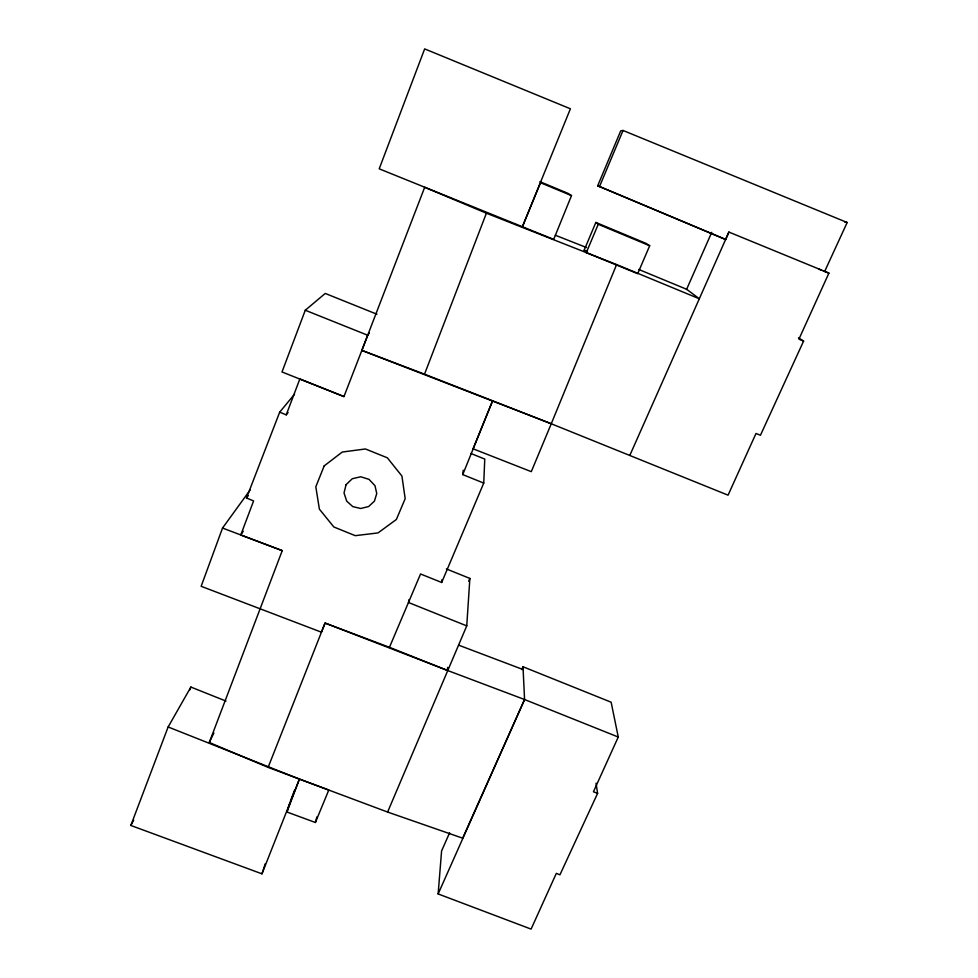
<?xml version="1.0" encoding="UTF-8"?>
<svg xmlns="http://www.w3.org/2000/svg" width="978" height="978" viewBox="0 0 978 978"><rect width="100%" height="100%" fill="white"/><g stroke="black" fill="none" stroke-linecap="round" stroke-linejoin="round"><path stroke-width="1.47" d="M250.221 489.868L222.532 528.047L201.15 586.299L321.42 632.191L325.051 623.059L389.464 647.314L420.552 573.988L441.677 582.472L483.743 483.083L484.77 459.085L470.846 453.45M222.532 528.047L282.239 550.638L209.268 742.498L268.119 767.375L387.606 812.058L466.75 625.883L469.868 578.426L446.396 568.939M596.03 783.17L597.607 793.354L559.942 874.809L556.323 873.366L531.091 929.1L438.144 893.941L441.591 850.933L449.611 832.791M447.667 667.375L447.374 670.407L524.575 699.527L618.255 737.033L593.438 791.789L597.607 793.354M483.743 483.083L462.753 474.599L463.23 470.21M441.677 582.472L442.056 579.551M409.061 599.575L408.486 602.497L466.75 625.883M290.014 802.376L286.945 812.021L315.381 822.486L316.896 816.887M225.979 701.079L190.881 687.057L168.13 726.972L130.832 825.456L261.97 873.843L265.246 863.745M376.982 314.244L325.246 293.437L305.283 310.234L282.006 371.97L343.95 396.579L367.728 335.258L369.403 332.85M282.239 550.638L240.771 534.99L253.595 500.919L246.505 498.022L279.684 412.166L294.525 394.22M279.684 412.166L286.248 414.843L299.83 378.975L343.95 396.579M290.454 801.006L294.72 789.723M286.945 812.021L299.415 779.087L168.13 726.972M189.805 689.893L190.881 687.057M798.488 337.862L803.598 341.09L760.456 435.247L755.982 433.498L728.072 495.174L551.262 423.755L361.86 350.393L424.684 187.299L486.396 213.204L616.605 264.573L699.392 298.803L686.703 289.305L638.732 269.463M616.605 264.573L551.262 423.755L424.525 374.183L486.396 213.204M268.119 767.375L325.051 623.059L447.374 670.407L389.464 647.314M261.97 873.843L299.415 779.087L328.791 790.041L315.381 822.486M462.753 474.599L492.68 400.589L473.083 448.804L531.298 471.653L551.262 423.755M571.494 195.624L553.695 239.39L379.207 168.827L424.66 48.9L570.406 108.79L522.179 227.299L540.504 182.727L571.494 195.624L568.022 193.375L539.905 181.663M803.598 341.09L798.916 339.17L828.904 273.119L728.903 232.067L725.627 239.488L597.68 185.808L620.749 130.795L623.047 130.465L847.168 222.507L824.711 271.346M597.68 185.808L599.538 186.517L623.047 130.465M584.196 250.136L595.834 222.446L646.03 243.388L649.685 245.747L637.705 273.681L586.311 252.642L584.196 250.136L586.983 251.273M586.311 252.642L598.243 224.28L595.834 222.446M468.658 581.213L469.868 578.426M686.495 289.574L711.752 232.312M521.775 669.551L522.998 666.764L611.14 702.204L618.255 737.033M629.942 455.137L728.903 232.067M438.144 893.941L524.575 699.527L522.998 666.764M524.575 699.527L462.68 838.183L387.606 812.058M209.268 742.498L213.876 732.999M130.832 825.456L133.68 820.2M240.771 534.99L243.253 531.237M246.505 498.022L248.216 495.65M286.248 414.843L288.045 412.582M844.625 221.969L847.168 222.507M818.794 269.109L821.165 270.001M823.317 271.004L828.904 273.119M458.56 645.125L523.144 669.575M361.86 350.393L424.525 374.183M555.357 235.246L586.568 247.556M305.283 310.234L367.728 335.258M598.243 224.28L649.685 245.747M599.538 186.517L725.627 239.488M346.065 484.697L344.024 492.924L346.689 501.115L352.74 506.592L360.699 508.499L368.584 506.555L374.403 501.188L376.75 493.56L374.99 485.687L369.061 479.391L360.735 476.775L352.263 478.731L346.065 484.697M324.183 465.907L315.821 486.775L319.378 509.135L333.828 526.971L355.259 535.663L378.021 532.912L396.371 519.489L405.173 498.682L401.921 476.054L387.361 457.814L365.43 448.963L342.251 452.044L324.183 465.907"/></g></svg>
